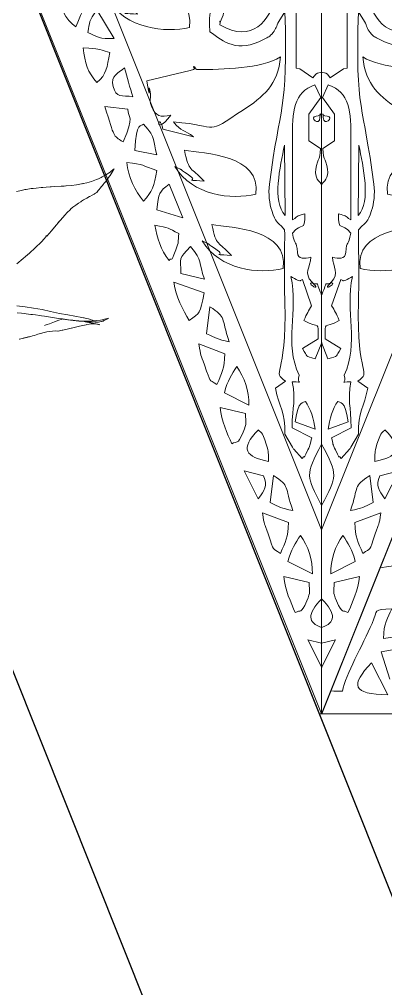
# Model space of a CAD drawing. Header units: inches. Extents: x 249 to 1192, y -18 to 440.
# Drawn here: x 599.658 to 600.461, y 263.045 to 265.172 of the extents above; entities that cross this region are included whole.
import ezdxf

# ---------------------------------------------------------------- set-up
doc = ezdxf.new("R2010")
doc.units = ezdxf.units.IN
doc.header["$MEASUREMENT"] = 0
for name, color, linetype, lineweight in [('ACP', 15, 'Continuous', 15), ('DINDING', 6, 'Continuous', 0), ('VEGETASI', 60, 'Continuous', 0)]:
    doc.layers.add(name, color=color, linetype=linetype, lineweight=lineweight)
doc.layers.add('KOLOM', color=5, linetype='Continuous')

# ---------------------------------------------------------------- blocks, each defined once
blk = doc.blocks.new('GOTGAA')
for points in [[(0.0196, 2.4616), (1.0196, -0.0384), (0.0196, -0.0384), (0.0196, 2.4616)], [(0.0196, 2.0577), (0.7981, 0.1116), (0.0196, 0.1116)], [(0.0836, 1.8765), (0.1001, 1.8475)], [(0.0221, 1.2208), (0.048, 1.2044), (0.048, 1.1457), (0.0214, 1.1089), (0.0342, 1.0816)], [(0.0196, 1.0533), (0.029, 1.056), (0.0324, 1.058), (0.0386, 1.066), (0.0675, 1.0465), (0.0753, 1.0446)], [(0.0753, 1.0446), (0.0753, 0.846)]]:
    blk.add_lwpolyline(points)
for points in [[(0.019, 2.3598), (0.019, 2.3598), (0.0499, 2.2987), (0.0499, 2.2987)], [(0.0499, 2.2987), (0.0499, 2.2987), (0.019, 2.3598), (0.019, 2.3598)], [(0.0499, 2.2987), (0.0499, 2.2987), (0.0196, 2.3066), (0.0196, 2.3066)], [(0.0196, 2.3066), (0.0196, 2.3066), (0.0499, 2.2987), (0.0499, 2.2987)], [(0.0196, 2.2721), (0.0495, 2.2617), (0.0531, 2.243), (0.019, 2.2087)], [(0.019, 2.2087), (0.0531, 2.243), (0.0495, 2.2617), (0.0196, 2.2721)], [(0.0522, 2.2136), (0.0655, 2.2449), (0.0652, 2.2315), (0.0773, 2.2392)], [(0.0773, 2.2392), (0.0652, 2.2315), (0.0655, 2.2449), (0.0522, 2.2136)], [(0.0773, 2.2392), (0.087, 2.2172), (0.1001, 2.1894), (0.1025, 2.1599)], [(0.1025, 2.1599), (0.1001, 2.1894), (0.087, 2.2172), (0.0773, 2.2392)], [(0.0469, 2.1732), (0.0472, 2.1948), (0.043, 2.1919), (0.0522, 2.2136)], [(0.0522, 2.2136), (0.043, 2.1919), (0.0472, 2.1948), (0.0469, 2.1732)], [(0.1025, 2.1599), (0.1025, 2.1599), (0.0469, 2.1732), (0.0469, 2.1732)], [(0.0469, 2.1732), (0.0469, 2.1732), (0.1025, 2.1599), (0.1025, 2.1599)], [(0.0661, 2.0699), (0.0493, 2.0934), (0.0391, 2.1234), (0.0399, 2.1543)], [(0.0399, 2.1543), (0.0391, 2.1234), (0.0493, 2.0934), (0.0661, 2.0699)], [(0.0399, 2.1543), (0.0399, 2.1543), (0.0934, 2.1272), (0.0934, 2.1272)], [(0.0934, 2.1272), (0.0934, 2.1272), (0.0399, 2.1543), (0.0399, 2.1543)], [(0.0934, 2.1272), (0.0866, 2.1007), (0.0772, 2.0873), (0.0661, 2.0699)], [(0.0661, 2.0699), (0.0772, 2.0873), (0.0866, 2.1007), (0.0934, 2.1272)], [(0.0926, 2.0419), (0.0929, 2.0752), (0.0989, 2.0831), (0.1098, 2.1095)], [(0.1098, 2.1095), (0.0989, 2.0831), (0.0929, 2.0752), (0.0926, 2.0419)], [(0.1098, 2.1095), (0.1296, 2.0956), (0.1222, 2.1086), (0.137, 2.0662)], [(0.137, 2.0662), (0.1222, 2.1086), (0.1296, 2.0956), (0.1098, 2.1095)], [(0.137, 2.0662), (0.1458, 2.0412), (0.1452, 2.0496), (0.1492, 2.0203)], [(0.1492, 2.0203), (0.1452, 2.0496), (0.1458, 2.0412), (0.137, 2.0662)], [(0.1492, 2.0203), (0.1492, 2.0203), (0.0926, 2.0419), (0.0926, 2.0419)], [(0.0926, 2.0419), (0.0926, 2.0419), (0.1492, 2.0203), (0.1492, 2.0203)], [(0.0196, 2.0041), (0.0535, 1.9394), (0.0561, 1.9384), (0.0196, 1.8695)], [(0.0196, 1.8695), (0.0561, 1.9384), (0.0535, 1.9394), (0.0196, 2.0041)], [(0.0826, 2.0154), (0.1106, 2.01), (0.1098, 2.0078), (0.1328, 1.9978)], [(0.1252, 1.9386), (0.0876, 1.963), (0.1019, 1.9608), (0.0826, 2.0154)], [(0.0826, 2.0154), (0.1019, 1.9608), (0.0876, 1.963), (0.1252, 1.9386)], [(0.1328, 1.9978), (0.1098, 2.0078), (0.1106, 2.01), (0.0826, 2.0154)], [(0.1328, 1.9978), (0.1328, 1.9978), (0.1252, 1.9386), (0.1252, 1.9386)], [(0.1252, 1.9386), (0.1252, 1.9386), (0.1328, 1.9978), (0.1328, 1.9978)], [(0.1471, 1.9392), (0.138, 1.9618), (0.144, 1.9706), (0.1585, 1.9894)], [(0.1585, 1.9894), (0.144, 1.9706), (0.138, 1.9618), (0.1471, 1.9392)], [(0.1585, 1.9894), (0.1585, 1.9894), (0.1893, 1.9283), (0.1893, 1.9283)], [(0.1893, 1.9283), (0.1893, 1.9283), (0.1585, 1.9894), (0.1585, 1.9894)], [(0.1893, 1.9283), (0.1893, 1.9283), (0.1471, 1.9392), (0.1471, 1.9392)], [(0.1471, 1.9392), (0.1471, 1.9392), (0.1893, 1.9283), (0.1893, 1.9283)], [(0.0625, 1.9008), (0.0511, 1.8871), (0.0649, 1.9134), (0.0498, 1.8823)], [(0.0498, 1.8823), (0.0649, 1.9134), (0.0511, 1.8871), (0.0625, 1.9008)], [(0.0804, 1.8807), (0.0804, 1.8807), (0.0625, 1.9008), (0.0625, 1.9008)], [(0.0625, 1.9008), (0.0625, 1.9008), (0.0804, 1.8807), (0.0804, 1.8807)], [(0.1409, 1.8698), (0.1347, 1.8904), (0.1373, 1.8873), (0.1359, 1.9074)], [(0.1359, 1.9074), (0.1373, 1.8873), (0.1347, 1.8904), (0.1409, 1.8698)], [(0.1359, 1.9074), (0.1857, 1.8987), (0.1999, 1.88), (0.1584, 1.8383)], [(0.1584, 1.8383), (0.1999, 1.88), (0.1857, 1.8987), (0.1359, 1.9074)], [(0.0498, 1.8823), (0.0437, 1.8699), (0.0445, 1.87), (0.0414, 1.8559)], [(0.0414, 1.8559), (0.0445, 1.87), (0.0437, 1.8699), (0.0498, 1.8823)], [(0.0836, 1.8765), (0.0825, 1.8778), (0.0809, 1.8818), (0.0804, 1.8807)], [(0.0804, 1.8807), (0.0809, 1.8818), (0.0825, 1.8778), (0.0836, 1.8765)], [(0.1916, 1.8432), (0.2049, 1.8745), (0.2046, 1.861), (0.2167, 1.8687)], [(0.2167, 1.8687), (0.2046, 1.861), (0.2049, 1.8745), (0.1916, 1.8432)], [(0.0414, 1.8559), (0.0414, 1.8559), (0.0845, 1.8342), (0.0845, 1.8342)], [(0.0845, 1.8342), (0.0845, 1.8342), (0.0414, 1.8559), (0.0414, 1.8559)], [(0.1584, 1.8383), (0.1552, 1.8427), (0.1497, 1.8405), (0.1409, 1.8698)], [(0.1409, 1.8698), (0.1497, 1.8405), (0.1552, 1.8427), (0.1584, 1.8383)], [(0.2167, 1.8687), (0.2264, 1.8467), (0.2395, 1.8189), (0.242, 1.7894)], [(0.242, 1.7894), (0.2395, 1.8189), (0.2264, 1.8467), (0.2167, 1.8687)], [(0.0552, 1.7758), (0.0436, 1.7918), (0.0368, 1.8154), (0.0339, 1.8366)], [(0.0339, 1.8366), (0.0339, 1.8366), (0.0777, 1.8209), (0.0777, 1.8209)], [(0.0777, 1.8209), (0.0777, 1.8209), (0.0339, 1.8366), (0.0339, 1.8366)], [(0.0339, 1.8366), (0.0368, 1.8154), (0.0436, 1.7918), (0.0552, 1.7758)], [(0.0845, 1.8342), (0.0838, 1.7811), (0.0759, 1.7775), (0.0839, 1.7327)], [(0.0839, 1.7327), (0.0759, 1.7775), (0.0838, 1.7811), (0.0845, 1.8342)], [(0.1206, 1.7472), (0.1132, 1.7879), (0.0992, 1.7996), (0.1001, 1.8475)], [(0.1001, 1.8475), (0.0992, 1.7996), (0.1132, 1.7879), (0.1206, 1.7472)], [(0.1863, 1.8028), (0.1866, 1.8244), (0.1824, 1.8215), (0.1916, 1.8432)], [(0.1916, 1.8432), (0.1824, 1.8215), (0.1866, 1.8244), (0.1863, 1.8028)], [(0.0777, 1.8209), (0.0706, 1.7715), (0.0598, 1.7796), (0.0552, 1.7758)], [(0.0552, 1.7758), (0.0598, 1.7796), (0.0706, 1.7715), (0.0777, 1.8209)], [(0.242, 1.7894), (0.242, 1.7894), (0.1863, 1.8028), (0.1863, 1.8028)], [(0.1863, 1.8028), (0.1863, 1.8028), (0.242, 1.7894), (0.242, 1.7894)], [(0.2055, 1.6995), (0.1888, 1.7229), (0.1785, 1.753), (0.1793, 1.7839)], [(0.1793, 1.7839), (0.1785, 1.753), (0.1888, 1.7229), (0.2055, 1.6995)], [(0.1793, 1.7839), (0.1793, 1.7839), (0.2328, 1.7568), (0.2328, 1.7568)], [(0.2328, 1.7568), (0.2328, 1.7568), (0.1793, 1.7839), (0.1793, 1.7839)], [(0.0987, 1.7315), (0.0987, 1.7315), (0.1206, 1.7472), (0.1206, 1.7472)], [(0.1206, 1.7472), (0.1206, 1.7472), (0.0987, 1.7315), (0.0987, 1.7315)], [(0.2328, 1.7568), (0.226, 1.7303), (0.2167, 1.7168), (0.2055, 1.6995)], [(0.2055, 1.6995), (0.2167, 1.7168), (0.226, 1.7303), (0.2328, 1.7568)], [(0.0839, 1.7327), (0.0557, 1.7327), (0.0759, 1.7397), (0.069, 1.7182)], [(0.069, 1.7182), (0.0759, 1.7397), (0.0557, 1.7327), (0.0839, 1.7327)], [(0.1003, 1.5588), (0.0956, 1.7264), (0.1309, 1.7082), (0.0987, 1.7315)], [(0.0987, 1.7315), (0.1309, 1.7082), (0.0956, 1.7264), (0.1003, 1.5588)], [(0.232, 1.6715), (0.2324, 1.7048), (0.2383, 1.7127), (0.2492, 1.7391)], [(0.2492, 1.7391), (0.2383, 1.7127), (0.2324, 1.7048), (0.232, 1.6715)], [(0.2492, 1.7391), (0.269, 1.7252), (0.2616, 1.7381), (0.2765, 1.6958)], [(0.2765, 1.6958), (0.2616, 1.7381), (0.269, 1.7252), (0.2492, 1.7391)], [(0.069, 1.7182), (0.1026, 1.6472), (0.0701, 1.5795), (0.0872, 1.5016)], [(0.0872, 1.5016), (0.0701, 1.5795), (0.1026, 1.6472), (0.069, 1.7182)], [(0.0335, 1.6828), (0.0335, 1.6828), (0.019, 1.6469), (0.019, 1.6469)], [(0.019, 1.6469), (0.019, 1.6469), (0.0335, 1.6828), (0.0335, 1.6828)], [(0.0617, 1.6602), (0.0487, 1.6797), (0.058, 1.6749), (0.0335, 1.6828)], [(0.0335, 1.6828), (0.058, 1.6749), (0.0487, 1.6797), (0.0617, 1.6602)], [(0.2765, 1.6958), (0.2852, 1.6708), (0.2847, 1.6792), (0.2886, 1.6498)], [(0.2886, 1.6498), (0.2847, 1.6792), (0.2852, 1.6708), (0.2765, 1.6958)], [(0.0271, 1.6385), (0.0271, 1.6385), (0.0617, 1.6602), (0.0617, 1.6602)], [(0.0617, 1.6602), (0.0617, 1.6602), (0.0271, 1.6385), (0.0271, 1.6385)], [(0.2886, 1.6498), (0.2886, 1.6498), (0.232, 1.6715), (0.232, 1.6715)], [(0.232, 1.6715), (0.232, 1.6715), (0.2886, 1.6498), (0.2886, 1.6498)], [(0.0583, 1.5982), (0.0229, 1.6185), (0.0276, 1.5953), (0.0271, 1.6385)], [(0.0271, 1.6385), (0.0276, 1.5953), (0.0229, 1.6185), (0.0583, 1.5982)], [(0.222, 1.645), (0.25, 1.6396), (0.2492, 1.6374), (0.2723, 1.6274)], [(0.2646, 1.5682), (0.227, 1.5925), (0.2414, 1.5903), (0.222, 1.645)], [(0.222, 1.645), (0.2414, 1.5903), (0.227, 1.5925), (0.2646, 1.5682)], [(0.2723, 1.6274), (0.2492, 1.6374), (0.25, 1.6396), (0.222, 1.645)], [(0.2723, 1.6274), (0.2723, 1.6274), (0.2646, 1.5682), (0.2646, 1.5682)], [(0.2646, 1.5682), (0.2646, 1.5682), (0.2723, 1.6274), (0.2723, 1.6274)], [(0.0415, 1.566), (0.0481, 1.5776), (0.0521, 1.5825), (0.0583, 1.5982)], [(0.0583, 1.5982), (0.0521, 1.5825), (0.0481, 1.5776), (0.0415, 1.566)], [(0.2769, 1.5375), (0.2866, 1.585), (0.2858, 1.5804), (0.3097, 1.5987)], [(0.3097, 1.5987), (0.2858, 1.5804), (0.2866, 1.585), (0.2769, 1.5375)], [(0.3097, 1.5987), (0.3233, 1.5744), (0.3396, 1.5469), (0.3435, 1.5145)], [(0.3435, 1.5145), (0.3396, 1.5469), (0.3233, 1.5744), (0.3097, 1.5987)], [(0.0615, 1.5087), (0.0615, 1.5087), (0.0415, 1.566), (0.0415, 1.566)], [(0.0415, 1.566), (0.0415, 1.566), (0.0615, 1.5087), (0.0615, 1.5087)], [(0.1007, 1.3993), (0.1004, 1.4524), (0.1017, 1.5056), (0.1003, 1.5588)], [(0.1003, 1.5588), (0.1017, 1.5056), (0.1004, 1.4524), (0.1007, 1.3993)], [(0.0336, 1.518), (0.0653, 1.5077), (0.0126, 1.5429), (0.0411, 1.5139)], [(0.0411, 1.5139), (0.0126, 1.5429), (0.0653, 1.5077), (0.0336, 1.518)], [(0.0196, 1.5435), (0.0231, 1.5339), (0.029, 1.518), (0.029, 1.518)], [(0.029, 1.518), (0.029, 1.518), (0.0231, 1.5339), (0.0196, 1.5435)], [(0.3435, 1.5145), (0.3435, 1.5145), (0.2769, 1.5375), (0.2769, 1.5375)], [(0.2769, 1.5375), (0.2769, 1.5375), (0.3435, 1.5145), (0.3435, 1.5145)], [(0.029, 1.518), (0.0298, 1.5179), (0.0327, 1.5183), (0.0336, 1.518)], [(0.0336, 1.518), (0.0327, 1.5183), (0.0298, 1.5179), (0.029, 1.518)], [(0.0411, 1.5139), (0.0598, 1.4949), (0.0444, 1.4812), (0.0431, 1.4598)], [(0.0431, 1.4598), (0.0444, 1.4812), (0.0598, 1.4949), (0.0411, 1.5139)], [(0.0724, 1.5097), (0.0618, 1.5121), (0.0713, 1.5123), (0.0615, 1.5087)], [(0.0615, 1.5087), (0.0713, 1.5123), (0.0618, 1.5121), (0.0724, 1.5097)], [(0.0872, 1.5016), (0.0823, 1.5043), (0.0754, 1.5089), (0.0724, 1.5097)], [(0.0724, 1.5097), (0.0754, 1.5089), (0.0823, 1.5043), (0.0872, 1.5016)], [(0.2767, 1.5079), (0.2767, 1.5079), (0.3282, 1.4953), (0.3282, 1.4953)], [(0.3074, 1.4362), (0.2798, 1.4681), (0.2897, 1.4702), (0.2767, 1.5079)], [(0.2767, 1.5079), (0.2897, 1.4702), (0.2798, 1.4681), (0.3074, 1.4362)], [(0.3282, 1.4953), (0.3282, 1.4953), (0.2767, 1.5079), (0.2767, 1.5079)], [(0.3282, 1.4953), (0.3288, 1.4589), (0.3339, 1.4648), (0.3074, 1.4362)], [(0.3074, 1.4362), (0.3339, 1.4648), (0.3288, 1.4589), (0.3282, 1.4953)], [(0.3395, 1.4437), (0.3524, 1.4778), (0.3458, 1.4563), (0.3539, 1.4668)], [(0.3539, 1.4668), (0.3458, 1.4563), (0.3524, 1.4778), (0.3395, 1.4437)], [(0.0431, 1.4598), (0.0572, 1.4622), (0.0713, 1.4655), (0.0725, 1.4492)], [(0.0725, 1.4492), (0.0713, 1.4655), (0.0572, 1.4622), (0.0431, 1.4598)], [(0.0725, 1.4492), (0.0747, 1.4212), (0.0785, 1.4365), (0.0836, 1.4066)], [(0.0836, 1.4066), (0.0785, 1.4365), (0.0747, 1.4212), (0.0725, 1.4492)], [(0.3539, 1.4668), (0.3732, 1.4436), (0.3793, 1.4176), (0.3854, 1.3892)], [(0.3854, 1.3892), (0.3793, 1.4176), (0.3732, 1.4436), (0.3539, 1.4668)], [(0.3324, 1.4076), (0.3353, 1.4291), (0.3315, 1.4225), (0.3395, 1.4437)], [(0.3395, 1.4437), (0.3315, 1.4225), (0.3353, 1.4291), (0.3324, 1.4076)], [(0.0836, 1.4066), (0.062, 1.3799), (0.0572, 1.4077), (0.0562, 1.3643)], [(0.0562, 1.3643), (0.0572, 1.4077), (0.062, 1.3799), (0.0836, 1.4066)], [(0.3854, 1.3892), (0.3538, 1.3952), (0.3569, 1.3958), (0.3324, 1.4076)], [(0.3324, 1.4076), (0.3569, 1.3958), (0.3538, 1.3952), (0.3854, 1.3892)], [(0.129, 1.3569), (0.1185, 1.3888), (0.1218, 1.3747), (0.1007, 1.3993)], [(0.1007, 1.3993), (0.1218, 1.3747), (0.1185, 1.3888), (0.129, 1.3569)], [(0.0562, 1.3643), (0.0753, 1.3692), (0.068, 1.3677), (0.0835, 1.3775)], [(0.0835, 1.3775), (0.068, 1.3677), (0.0753, 1.3692), (0.0562, 1.3643)], [(0.0835, 1.3775), (0.0844, 1.3198), (0.0832, 1.2615), (0.0838, 1.2038)], [(0.0838, 1.2038), (0.0832, 1.2615), (0.0844, 1.3198), (0.0835, 1.3775)], [(0.1011, 1.2135), (0.1011, 1.2135), (0.0996, 1.3681), (0.0996, 1.3681)], [(0.0996, 1.3681), (0.1286, 1.3366), (0.1106, 1.2618), (0.1011, 1.2135)], [(0.1011, 1.2135), (0.1106, 1.2618), (0.1286, 1.3366), (0.0996, 1.3681)], [(0.0996, 1.3681), (0.0996, 1.3681), (0.1011, 1.2135), (0.1011, 1.2135)], [(0.3241, 1.3734), (0.3241, 1.3734), (0.3812, 1.356), (0.3812, 1.356)], [(0.3538, 1.2992), (0.3538, 1.2992), (0.3241, 1.3734), (0.3241, 1.3734)], [(0.3241, 1.3734), (0.3241, 1.3734), (0.3538, 1.2992), (0.3538, 1.2992)], [(0.3812, 1.356), (0.3812, 1.356), (0.3241, 1.3734), (0.3241, 1.3734)], [(0.134, 1.2992), (0.1369, 1.322), (0.1339, 1.342), (0.129, 1.3569)], [(0.129, 1.3569), (0.1339, 1.342), (0.1369, 1.322), (0.134, 1.2992)], [(0.3812, 1.356), (0.3766, 1.3176), (0.376, 1.3163), (0.3538, 1.2992)], [(0.3538, 1.2992), (0.376, 1.3163), (0.3766, 1.3176), (0.3812, 1.356)], [(0.3807, 1.269), (0.3863, 1.3031), (0.3913, 1.3161), (0.4098, 1.3366)], [(0.4098, 1.3366), (0.3913, 1.3161), (0.3863, 1.3031), (0.3807, 1.269)], [(0.4098, 1.3366), (0.4301, 1.3137), (0.4429, 1.2835), (0.447, 1.2521)], [(0.447, 1.2521), (0.4429, 1.2835), (0.4301, 1.3137), (0.4098, 1.3366)], [(0.0309, 1.2585), (0.0368, 1.2825), (0.0295, 1.2885), (0.0196, 1.2999)], [(0.0196, 1.2999), (0.0295, 1.2885), (0.0368, 1.2825), (0.0309, 1.2585)], [(0.1001, 0.9215), (0.0931, 1.143), (0.1114, 1.1215), (0.134, 1.2992)], [(0.134, 1.2992), (0.1114, 1.1215), (0.0931, 1.143), (0.1001, 0.9215)], [(0.0221, 1.2208), (0.024, 1.252), (0.0249, 1.2342), (0.0309, 1.2585)], [(0.0309, 1.2585), (0.0249, 1.2342), (0.024, 1.252), (0.0221, 1.2208)], [(0.447, 1.2521), (0.4091, 1.2542), (0.4128, 1.2601), (0.3807, 1.269)], [(0.3807, 1.269), (0.4128, 1.2601), (0.4091, 1.2542), (0.447, 1.2521)], [(0.4098, 1.1675), (0.3805, 1.2006), (0.3904, 1.2024), (0.3811, 1.2351)], [(0.3811, 1.2351), (0.3904, 1.2024), (0.3805, 1.2006), (0.4098, 1.1675)], [(0.3811, 1.2351), (0.3811, 1.2351), (0.4292, 1.2254), (0.4292, 1.2254)], [(0.4292, 1.2254), (0.4292, 1.2254), (0.3811, 1.2351), (0.3811, 1.2351)], [(0.4292, 1.2254), (0.4264, 1.1608), (0.4151, 1.1737), (0.4098, 1.1675)], [(0.4098, 1.1675), (0.4151, 1.1737), (0.4264, 1.1608), (0.4292, 1.2254)], [(0.0838, 1.2038), (0.0844, 1.1386), (0.0808, 1.0979), (0.0342, 1.0816)], [(0.0342, 1.0816), (0.0808, 1.0979), (0.0844, 1.1386), (0.0838, 1.2038)], [(0.4448, 1.1345), (0.4437, 1.1553), (0.4288, 1.1476), (0.455, 1.2068)], [(0.455, 1.2068), (0.4288, 1.1476), (0.4437, 1.1553), (0.4448, 1.1345)], [(0.455, 1.2068), (0.4793, 1.1904), (0.4719, 1.2003), (0.495, 1.1287)], [(0.495, 1.1287), (0.4719, 1.2003), (0.4793, 1.1904), (0.455, 1.2068)], [(0.0233, 1.1529), (0.0233, 1.1748), (0.0492, 1.151), (0.0315, 1.1504)], [(0.0315, 1.1504), (0.0167, 1.1499), (0.0234, 1.1364), (0.0233, 1.1529)], [(0.495, 1.1287), (0.495, 1.1287), (0.4448, 1.1345), (0.4448, 1.1345)], [(0.4448, 1.1345), (0.4448, 1.1345), (0.495, 1.1287), (0.495, 1.1287)], [(0.4334, 1.1076), (0.4574, 1.1033), (0.4705, 1.1113), (0.4767, 1.085)], [(0.4767, 1.085), (0.4705, 1.1113), (0.4574, 1.1033), (0.4334, 1.1076)], [(0.4521, 1.044), (0.4454, 1.0633), (0.4401, 1.0883), (0.4334, 1.1076)], [(0.4334, 1.1076), (0.4401, 1.0883), (0.4454, 1.0633), (0.4521, 1.044)], [(0.4767, 1.085), (0.4826, 1.0607), (0.4656, 1.0561), (0.4521, 1.044)], [(0.4521, 1.044), (0.4656, 1.0561), (0.4826, 1.0607), (0.4767, 1.085)], [(0.4841, 1.0108), (0.4905, 1.0446), (0.4907, 1.0573), (0.5122, 1.0765)], [(0.5122, 1.0765), (0.4907, 1.0573), (0.4905, 1.0446), (0.4841, 1.0108)], [(0.5122, 1.0765), (0.5328, 1.0535), (0.5382, 1.0341), (0.5427, 0.9999)], [(0.5427, 0.9999), (0.5382, 1.0341), (0.5328, 1.0535), (0.5122, 1.0765)], [(0.2647, 0.9648), (0.2342, 0.9878), (0.2046, 1.0121), (0.1469, 0.9817)], [(0.1469, 0.9817), (0.2046, 1.0121), (0.2342, 0.9878), (0.2647, 0.9648)], [(0.5427, 0.9999), (0.5028, 1.0028), (0.5153, 1.0012), (0.4841, 1.0108)], [(0.4841, 1.0108), (0.5153, 1.0012), (0.5028, 1.0028), (0.5427, 0.9999)], [(0.1141, 0.8838), (0.1385, 0.941), (0.1683, 0.9919), (0.2428, 0.9497)], [(0.2428, 0.9497), (0.1683, 0.9919), (0.1385, 0.941), (0.1141, 0.8838)], [(0.1469, 0.9817), (0.135, 0.9754), (0.1351, 0.9774), (0.126, 0.9665)], [(0.126, 0.9665), (0.1351, 0.9774), (0.135, 0.9754), (0.1469, 0.9817)], [(0.4743, 0.98), (0.5084, 0.9808), (0.509, 0.977), (0.5321, 0.9666)], [(0.5321, 0.9666), (0.509, 0.977), (0.5084, 0.9808), (0.4743, 0.98)], [(0.5122, 0.9169), (0.5122, 0.9169), (0.4743, 0.98), (0.4743, 0.98)], [(0.4743, 0.98), (0.4743, 0.98), (0.5122, 0.9169), (0.5122, 0.9169)], [(0.126, 0.9665), (0.1191, 0.9582), (0.119, 0.9533), (0.1137, 0.9424)], [(0.1137, 0.9424), (0.119, 0.9533), (0.1191, 0.9582), (0.126, 0.9665)], [(0.2396, 0.9386), (0.2142, 0.8833), (0.2742, 0.8736), (0.2647, 0.9648)], [(0.2647, 0.9648), (0.2742, 0.8736), (0.2142, 0.8833), (0.2396, 0.9386)], [(0.5321, 0.9666), (0.5272, 0.943), (0.5321, 0.9431), (0.5122, 0.9169)], [(0.5122, 0.9169), (0.5321, 0.9431), (0.5272, 0.943), (0.5321, 0.9666)], [(0.1137, 0.9424), (0.1137, 0.9424), (0.1001, 0.9215), (0.1001, 0.9215)], [(0.1001, 0.9215), (0.1001, 0.9215), (0.1137, 0.9424), (0.1137, 0.9424)], [(0.2428, 0.9497), (0.24, 0.9306), (0.2463, 0.9533), (0.2396, 0.9386)], [(0.2396, 0.9386), (0.2463, 0.9533), (0.24, 0.9306), (0.2428, 0.9497)], [(0.5395, 0.8889), (0.5419, 0.9247), (0.5469, 0.9238), (0.5584, 0.9544)], [(0.5584, 0.9544), (0.5469, 0.9238), (0.5419, 0.9247), (0.5395, 0.8889)], [(0.5584, 0.9544), (0.582, 0.9382), (0.5947, 0.9121), (0.5953, 0.8728)], [(0.5953, 0.8728), (0.5947, 0.9121), (0.582, 0.9382), (0.5584, 0.9544)], [(0.7813, 0.2958), (0.8001, 0.2958), (0.8408, 0.2902), (0.8914, 0.2821)], [(0.8914, 0.2821), (0.8408, 0.2902), (0.8001, 0.2958), (0.7813, 0.2958)], [(0.9091, 0.1604), (0.8958, 0.1916), (0.9082, 0.19), (0.8657, 0.1926)], [(0.8657, 0.1926), (0.8756, 0.1711), (0.8831, 0.1616), (0.8843, 0.1268)], [(0.8843, 0.1268), (0.8831, 0.1616), (0.8756, 0.1711), (0.8657, 0.1926)], [(0.8657, 0.1926), (0.9082, 0.19), (0.8958, 0.1916), (0.9091, 0.1604)], [(0.9743, 0.0115), (0.9673, 0.048), (0.9294, 0.1129), (0.9091, 0.1604)], [(0.9091, 0.1604), (0.9294, 0.1129), (0.9673, 0.048), (0.9743, 0.0115)], [(0.8843, 0.1268), (0.8843, 0.1268), (0.8369, 0.1335), (0.8369, 0.1335)], [(0.8369, 0.1335), (0.8369, 0.1335), (0.8843, 0.1268), (0.8843, 0.1268)], [(0.8277, 0.1092), (0.8277, 0.1092), (0.8891, 0.0978), (0.8891, 0.0978)], [(0.8891, 0.0978), (0.8891, 0.0978), (0.8277, 0.1092), (0.8277, 0.1092)], [(0.8891, 0.0978), (0.8891, 0.0978), (0.8705, 0.0382), (0.8705, 0.0382)], [(0.8705, 0.0382), (0.8705, 0.0382), (0.8891, 0.0978), (0.8891, 0.0978)], [(0.8744, 0.0036), (0.8744, 0.0036), (0.9103, 0.0739), (0.9103, 0.0739)], [(0.9103, 0.0739), (0.9575, 0.0246), (0.9526, 0.0049), (0.8744, 0.0036)], [(0.8744, 0.0036), (0.9526, 0.0049), (0.9575, 0.0246), (0.9103, 0.0739)], [(0.9103, 0.0739), (0.9103, 0.0739), (0.8744, 0.0036), (0.8744, 0.0036)], [(0.9994, 0.012), (0.9905, 0.0116), (0.9821, 0.0113), (0.9743, 0.0115)], [(0.9743, 0.0115), (0.9821, 0.0113), (0.9905, 0.0116), (0.9994, 0.012)]]:
    blk.add_open_spline(points, degree=3)
for points, knots in [([(0.2175, 1.4557), (0.2729, 1.4508), (0.2233, 1.46), (0.2521, 1.4415), (0.2521, 1.4415), (0.2792, 1.424), (0.257, 1.4356), (0.2813, 1.4238), (0.2813, 1.4238), (0.2439, 1.4876), (0.1562, 1.4973), (0.1038, 1.4844), (0.1038, 1.4844), (0.0917, 1.398), (0.2175, 1.3947), (0.2604, 1.388), (0.2604, 1.388), (0.2499, 1.4383), (0.247, 1.4227), (0.2175, 1.4557)], [0, 0, 0, 0, 0.166667, 0.166667, 0.166667, 0.166667, 0.333333, 0.333333, 0.333333, 0.333333, 0.5, 0.5, 0.5, 0.5, 0.666667, 0.666667, 0.666667, 0.666667, 1, 1, 1, 1]), ([(0.2775, 1.2926), (0.3329, 1.2878), (0.2833, 1.2969), (0.3121, 1.2784), (0.3121, 1.2784), (0.3392, 1.261), (0.317, 1.2725), (0.3413, 1.2607), (0.3413, 1.2607), (0.3039, 1.3245), (0.2162, 1.3342), (0.1638, 1.3214), (0.1638, 1.3214), (0.1517, 1.235), (0.2775, 1.2317), (0.3204, 1.225), (0.3204, 1.225), (0.31, 1.2752), (0.307, 1.2597), (0.2775, 1.2926)], [0, 0, 0, 0, 0.166667, 0.166667, 0.166667, 0.166667, 0.333333, 0.333333, 0.333333, 0.333333, 0.5, 0.5, 0.5, 0.5, 0.666667, 0.666667, 0.666667, 0.666667, 1, 1, 1, 1]), ([(0.4026, 1.0729), (0.3938, 1.1311), (0.4006, 1.0724), (0.3963, 1.0926), (0.3963, 1.0926), (0.3909, 1.1187), (0.4005, 1.1091), (0.3928, 1.1284), (0.3928, 1.1284), (0.3833, 1.1522), (0.3731, 1.152), (0.3501, 1.1479), (0.3501, 1.1479), (0.3897, 1.2002), (0.3762, 1.135), (0.3678, 1.1786), (0.3678, 1.1786), (0.3678, 1.1786), (0.3006, 1.1955), (0.3006, 1.1955), (0.3006, 1.1955), (0.3205, 1.1803), (0.3269, 1.184), (0.3444, 1.1627), (0.3444, 1.1627), (0.2361, 1.1716), (0.2799, 1.194), (0.1911, 1.1362), (0.1911, 1.1362), (0.1494, 1.109), (0.114, 1.081), (0.1101, 1.0202), (0.1101, 1.0202), (0.1512, 1.0465), (0.2357, 1.0475), (0.2931, 1.0479), (0.2931, 1.0479), (0.3146, 1.0348), (0.2814, 1.0438), (0.3075, 1.0502), (0.3075, 1.0502), (0.3075, 1.0502), (0.4026, 1.0729), (0.4026, 1.0729)], [0, 0, 0, 0, 0.083333, 0.083333, 0.083333, 0.083333, 0.166667, 0.166667, 0.166667, 0.166667, 0.25, 0.25, 0.25, 0.25, 0.333333, 0.333333, 0.333333, 0.333333, 0.416667, 0.416667, 0.416667, 0.416667, 0.5, 0.5, 0.5, 0.5, 0.583333, 0.583333, 0.583333, 0.583333, 0.666667, 0.666667, 0.666667, 0.666667, 0.75, 0.75, 0.75, 0.75, 0.833333, 0.833333, 0.833333, 0.833333, 1, 1, 1, 1]), ([(0.4232, 0.9266), (0.4786, 0.9217), (0.429, 0.9309), (0.4577, 0.9124), (0.4577, 0.9124), (0.4848, 0.895), (0.4627, 0.9065), (0.487, 0.8947), (0.487, 0.8947), (0.4495, 0.9585), (0.3619, 0.9682), (0.3094, 0.9554), (0.3094, 0.9554), (0.2973, 0.8689), (0.4232, 0.8656), (0.466, 0.8589), (0.466, 0.8589), (0.4556, 0.9092), (0.4526, 0.8936), (0.4232, 0.9266)], [0, 0, 0, 0, 0.166667, 0.166667, 0.166667, 0.166667, 0.333333, 0.333333, 0.333333, 0.333333, 0.5, 0.5, 0.5, 0.5, 0.666667, 0.666667, 0.666667, 0.666667, 1, 1, 1, 1])]:
    blk.add_open_spline(points, degree=3, knots=knots)
blk = doc.blocks.new('GORRG')
at = {"xscale": -1, "rotation": 359.9999999751687}
blk.add_blockref('GOTGAA', (-0.9608, 0), dxfattribs=at)
blk.add_blockref('GOTGAA', (-1, 0))
blk = doc.blocks.new('tanaman')
for p, q in [((585.8641, 360.3189), (585.8546, 360.3125)), ((585.8667, 360.3209), (585.8641, 360.3189)), ((585.8643, 360.3115), (585.8686, 360.3185)), ((585.8732, 360.326), (585.8667, 360.3209)), ((585.8686, 360.3185), (585.8701, 360.3209)), ((585.8701, 360.3209), (585.8732, 360.326)), ((585.8046, 360.2934), (585.8019, 360.2928)), ((585.8053, 360.2935), (585.8046, 360.2934)), ((585.8049, 360.2933), (585.8046, 360.2934)), ((585.8053, 360.2935), (585.8049, 360.2933)), ((585.813, 360.2953), (585.8053, 360.2935)), ((585.8238, 360.2984), (585.813, 360.2953)), ((585.8344, 360.3023), (585.8238, 360.2984)), ((585.8386, 360.3042), (585.8344, 360.3023)), ((585.8447, 360.307), (585.8386, 360.3042)), ((585.8467, 360.308), (585.8447, 360.307)), ((585.8515, 360.3108), (585.8467, 360.308)), ((585.8487, 360.2906), (585.8523, 360.2949)), ((585.8546, 360.3125), (585.8515, 360.3108)), ((585.8523, 360.2949), (585.8561, 360.2998)), ((585.8561, 360.2998), (585.8571, 360.3011)), ((585.8571, 360.3011), (585.8587, 360.3033)), ((585.8587, 360.3033), (585.8601, 360.3053)), ((585.8601, 360.3053), (585.8604, 360.3058)), ((585.8604, 360.3058), (585.8643, 360.3115)), ((585.6698, 360.2787), (585.6592, 360.2762)), ((585.6776, 360.2802), (585.6698, 360.2787)), ((585.6806, 360.2807), (585.6776, 360.2802)), ((585.6915, 360.2824), (585.6806, 360.2807)), ((585.6956, 360.283), (585.6915, 360.2824)), ((585.7024, 360.2838), (585.6956, 360.283)), ((585.7133, 360.285), (585.7024, 360.2838)), ((585.7169, 360.2853), (585.7133, 360.285)), ((585.7241, 360.2859), (585.7169, 360.2853)), ((585.7331, 360.2864), (585.7241, 360.2859)), ((585.7349, 360.2865), (585.7331, 360.2864)), ((585.7426, 360.2869), (585.7349, 360.2865)), ((585.7568, 360.2876), (585.7426, 360.2869)), ((585.7633, 360.288), (585.7568, 360.2876)), ((585.7676, 360.2883), (585.7633, 360.288)), ((585.7681, 360.2883), (585.7676, 360.2883)), ((585.7794, 360.2894), (585.7681, 360.2883)), ((585.7907, 360.2909), (585.7794, 360.2894)), ((585.8019, 360.2928), (585.7907, 360.2909)), ((585.8302, 360.271), (585.8324, 360.2723)), ((585.8324, 360.2723), (585.8353, 360.2741)), ((585.8353, 360.2741), (585.8364, 360.2761)), ((585.8364, 360.2761), (585.838, 360.2783)), ((585.838, 360.2783), (585.8394, 360.28)), ((585.8394, 360.28), (585.8399, 360.2807)), ((585.8399, 360.2807), (585.84, 360.2808)), ((585.84, 360.2808), (585.8425, 360.2836)), ((585.8425, 360.2836), (585.8454, 360.2869)), ((585.8454, 360.2869), (585.8481, 360.2899)), ((585.8481, 360.2899), (585.8487, 360.2906)), ((585.7923, 360.2487), (585.7953, 360.2508)), ((585.7953, 360.2508), (585.7999, 360.2538)), ((585.7999, 360.2538), (585.8015, 360.2548)), ((585.8015, 360.2548), (585.8062, 360.2576)), ((585.8062, 360.2576), (585.8076, 360.2584)), ((585.8076, 360.2584), (585.8136, 360.2618)), ((585.8136, 360.2618), (585.8194, 360.2649)), ((585.8194, 360.2649), (585.8197, 360.2651)), ((585.8197, 360.2651), (585.8249, 360.268)), ((585.8249, 360.268), (585.8295, 360.2706)), ((585.8295, 360.2706), (585.8302, 360.271)), ((585.765, 360.2244), (585.7703, 360.23)), ((585.7703, 360.23), (585.7765, 360.2361)), ((585.7765, 360.2361), (585.7784, 360.2378)), ((585.7784, 360.2378), (585.7828, 360.2415)), ((585.7828, 360.2415), (585.7891, 360.2464)), ((585.7891, 360.2464), (585.7923, 360.2487)), ((585.7458, 360.202), (585.751, 360.2083)), ((585.7526, 360.2102), (585.7507, 360.2085)), ((585.751, 360.2083), (585.7507, 360.2085)), ((585.751, 360.2083), (585.7526, 360.2102)), ((585.751, 360.2083), (585.7526, 360.2102)), ((585.751, 360.2083), (585.7526, 360.2102)), ((585.751, 360.2083), (585.7526, 360.2102)), ((585.751, 360.2083), (585.7526, 360.2102)), ((585.7526, 360.2102), (585.7553, 360.2132)), ((585.7553, 360.2132), (585.7649, 360.2243)), ((585.7649, 360.2243), (585.765, 360.2244)), ((585.7254, 360.1784), (585.7357, 360.1899)), ((585.7357, 360.1899), (585.736, 360.1902)), ((585.736, 360.1902), (585.7458, 360.202)), ((585.7129, 360.1652), (585.7143, 360.1668)), ((585.7143, 360.1668), (585.7189, 360.1716)), ((585.7189, 360.1716), (585.7245, 360.1774)), ((585.7243, 360.1793), (585.7245, 360.1774)), ((585.7254, 360.1784), (585.7243, 360.1793)), ((585.6873, 360.141), (585.6999, 360.1526)), ((585.6999, 360.1526), (585.7004, 360.153)), ((585.7004, 360.153), (585.7129, 360.1652)), ((585.6596, 360.1177), (585.6737, 360.1292)), ((585.6737, 360.1292), (585.6785, 360.1334)), ((585.6785, 360.1334), (585.6873, 360.141)), ((585.6778, 360.0235), (585.6599, 360.025)), ((585.6962, 360.0203), (585.6778, 360.0235)), ((585.7151, 360.017), (585.6962, 360.0203)), ((585.7339, 360.0132), (585.7151, 360.017)), ((585.6702, 360.0089), (585.6603, 360.0098)), ((585.6775, 360.0082), (585.6702, 360.0089)), ((585.6802, 360.0079), (585.6775, 360.0082)), ((585.6903, 360.0067), (585.6802, 360.0079)), ((585.6941, 360.0063), (585.6903, 360.0067)), ((585.7004, 360.0054), (585.6941, 360.0063)), ((585.7105, 360.004), (585.7004, 360.0054)), ((585.7139, 360.0035), (585.7105, 360.004)), ((585.7206, 360.0025), (585.7139, 360.0035)), ((585.7289, 360.0013), (585.7206, 360.0025)), ((585.7289, 360.0013), (585.7509, 359.9979)), ((585.7532, 360.0088), (585.7339, 360.0132)), ((585.757, 359.997), (585.7509, 359.9979)), ((585.7522, 359.9937), (585.7571, 359.9955)), ((585.7718, 360.0053), (585.7532, 360.0088)), ((585.7586, 359.996), (585.7568, 359.9956)), ((585.7571, 359.9955), (585.7568, 359.9956)), ((585.7609, 359.9964), (585.757, 359.997)), ((585.7592, 359.9966), (585.757, 359.997)), ((585.7571, 359.9955), (585.7586, 359.996)), ((585.7586, 359.996), (585.7602, 359.9965)), ((585.7602, 359.9965), (585.7592, 359.9966)), ((585.7775, 359.994), (585.7602, 359.9965)), ((585.7614, 359.9963), (585.7609, 359.9964)), ((585.772, 359.9949), (585.7614, 359.9963)), ((585.802, 360), (585.7718, 360.0053)), ((585.802, 360), (585.8059, 359.9993)), ((585.8059, 359.9993), (585.8071, 359.999)), ((585.8071, 359.999), (585.812, 359.9979)), ((585.812, 359.9979), (585.8167, 359.9966)), ((585.8167, 359.9966), (585.817, 359.9965)), ((585.817, 359.9965), (585.8212, 359.9953)), ((585.8522, 359.9959), (585.8478, 359.995)), ((585.8548, 359.9966), (585.8522, 359.9959)), ((585.8527, 359.9936), (585.8568, 359.9958)), ((585.8612, 359.9984), (585.8548, 359.9966)), ((585.8568, 359.9958), (585.8582, 359.9966)), ((585.8582, 359.9966), (585.8612, 359.9984)), ((585.7206, 359.9822), (585.7217, 359.9827)), ((585.7217, 359.9827), (585.7261, 359.9842)), ((585.7261, 359.9842), (585.7318, 359.9861)), ((585.7318, 359.9861), (585.7425, 359.99)), ((585.7425, 359.99), (585.7427, 359.9901)), ((585.7427, 359.9901), (585.7522, 359.9937)), ((585.7703, 359.9744), (585.7604, 359.9722)), ((585.7731, 359.975), (585.7703, 359.9744)), ((585.7825, 359.9937), (585.772, 359.9949)), ((585.7793, 359.9764), (585.7731, 359.975)), ((585.7955, 359.992), (585.7775, 359.994)), ((585.7775, 359.994), (585.793, 359.9927)), ((585.7797, 359.9765), (585.7793, 359.9764)), ((585.7886, 359.9786), (585.7797, 359.9765)), ((585.793, 359.9927), (585.7825, 359.9937)), ((585.7969, 359.9806), (585.7886, 359.9786)), ((585.7955, 359.9925), (585.793, 359.9927)), ((585.7958, 359.9924), (585.7955, 359.9925)), ((585.7961, 359.9924), (585.7955, 359.9925)), ((585.8075, 359.991), (585.7955, 359.992)), ((585.7961, 359.9924), (585.7958, 359.9924)), ((585.8033, 359.992), (585.7961, 359.9924)), ((585.7974, 359.9807), (585.7969, 359.9806)), ((585.8047, 359.9825), (585.7974, 359.9807)), ((585.8135, 359.9918), (585.8033, 359.992)), ((585.8118, 359.984), (585.8047, 359.9825)), ((585.8075, 359.991), (585.8093, 359.9906)), ((585.8138, 359.9905), (585.8075, 359.991)), ((585.8093, 359.9906), (585.8292, 359.9864)), ((585.8093, 359.9906), (585.8187, 359.9885)), ((585.8136, 359.9844), (585.8118, 359.984)), ((585.8236, 359.992), (585.8135, 359.9918)), ((585.8184, 359.9851), (585.8136, 359.9844)), ((585.8314, 359.9897), (585.8138, 359.9905)), ((585.8225, 359.9856), (585.8184, 359.9851)), ((585.8187, 359.9885), (585.8292, 359.9864)), ((585.8212, 359.9953), (585.8248, 359.9941)), ((585.8243, 359.9857), (585.8225, 359.9856)), ((585.8276, 359.9922), (585.8236, 359.992)), ((585.828, 359.9858), (585.8243, 359.9857)), ((585.8248, 359.9941), (585.8254, 359.9939)), ((585.8254, 359.9939), (585.8271, 359.9934)), ((585.8271, 359.9934), (585.8294, 359.9927)), ((585.8296, 359.9924), (585.8276, 359.9922)), ((585.8295, 359.9858), (585.828, 359.9858)), ((585.8292, 359.9864), (585.8407, 359.9842)), ((585.8294, 359.9927), (585.8296, 359.9924)), ((585.8353, 359.9851), (585.8295, 359.9858)), ((585.8334, 359.9927), (585.8296, 359.9924)), ((585.8383, 359.9898), (585.8314, 359.9897)), ((585.8353, 359.993), (585.8334, 359.9927)), ((585.8429, 359.994), (585.8353, 359.993)), ((585.8407, 359.9842), (585.8353, 359.9851)), ((585.8417, 359.9838), (585.8353, 359.9851)), ((585.8383, 359.9898), (585.8388, 359.9898)), ((585.8388, 359.9898), (585.8418, 359.9901)), ((585.8418, 359.9901), (585.8451, 359.9908)), ((585.8478, 359.995), (585.8429, 359.994)), ((585.8451, 359.9908), (585.8461, 359.9911)), ((585.8461, 359.9911), (585.8475, 359.9915)), ((585.8475, 359.9915), (585.8488, 359.992)), ((585.8478, 359.995), (585.8477, 359.9951)), ((585.8488, 359.992), (585.8509, 359.9929)), ((585.8509, 359.9929), (585.8527, 359.9936)), ((585.6655, 359.9525), (585.6903, 359.9584)), ((585.6683, 359.9532), (585.6655, 359.9525)), ((585.6769, 359.9553), (585.6683, 359.9532)), ((585.6856, 359.9573), (585.6769, 359.9553)), ((585.6903, 359.9584), (585.6856, 359.9573)), ((585.6942, 359.9592), (585.6903, 359.9584)), ((585.6983, 359.96), (585.6942, 359.9592)), ((585.6983, 359.96), (585.7058, 359.9631)), ((585.7058, 359.9631), (585.7256, 359.9684)), ((585.7256, 359.9684), (585.7446, 359.9705)), ((585.7446, 359.9705), (585.7499, 359.9701)), ((585.7501, 359.9701), (585.7499, 359.9701)), ((585.7595, 359.972), (585.7501, 359.9701)), ((585.7604, 359.9722), (585.7595, 359.972)), ((585.6655, 359.9525), (585.6647, 359.9522))]:
    blk.add_line(p, q)
blk = doc.blocks.new('tampak depan')
at = {"layer": 'DINDING'}
blk.add_lwpolyline([(699.5987, 338.4769), (686.0057, 338.4769)], dxfattribs=at)
at = {"layer": 'KOLOM'}
for points in [[(684.5695, 342.0769), (686.8313, 336.4073)], [(685.3311, 338.5769), (686.289, 336.1758)]]:
    blk.add_lwpolyline(points, dxfattribs=at)
at = {"layer": 'ACP', "xscale": -1}
for p, rotation in [((686.991, 340.9385), 180), ((686.0303, 338.5153), 5.555763848974492e-08)]:
    blk.add_blockref('GORRG', p, dxfattribs=dict(at, rotation=rotation))
at = {"layer": 'VEGETASI'}
blk.add_blockref('tanaman', (99.6825, -20.6531), dxfattribs=at)

msp = doc.modelspace()

# ---------------------------------------------------------------- block references
at = {"layer": 'KOLOM'}
msp.add_blockref('tampak depan', (-85.6899, -74.829), dxfattribs=at)

doc.saveas('drawing.dxf')
